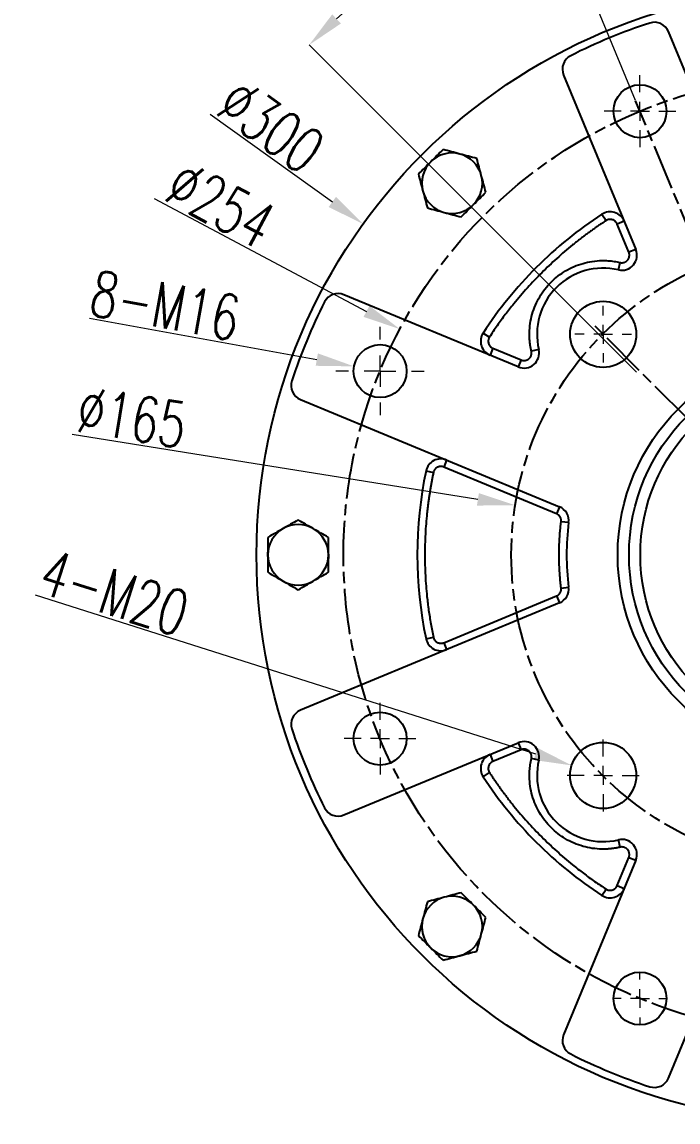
# Model space of a CAD drawing. Header units: millimetres. Extents: x 2451 to 4400, y 944 to 2322.
# Drawn here: x 3479.2 to 3652.7, y 1567.4 to 1858.4 of the extents above; entities that cross this region are included whole.
import ezdxf

# ---------------------------------------------------------------- set-up
doc = ezdxf.new("R2010")
doc.units = ezdxf.units.MM
doc.linetypes.add('AM_ISO08W050', pattern=[18, 12, -1.5, 3, -1.5])
for name, color, linetype, lineweight in [('10', 7, 'Continuous', 0), ('AM_5', 3, 'Continuous', 25), ('AM_7', 4, 'AM_ISO08W050', 25), ('FORMAT', 7, 'Continuous', 18)]:
    doc.layers.add(name, color=color, linetype=linetype, lineweight=lineweight)
doc.styles.add('SLDTEXTSTYLE1', font='txt.shx', dxfattribs={"width": 0.7, "bigfont": 'gbcbig.shx'})
doc.dimstyles.new('SLDDIMSTYLE12$2', dxfattribs={"dimtxt": 12, "dimasz": 10, "dimexe": 0, "dimexo": 0.0625, "dimgap": 0.875, "dimtad": 1, "dimdec": 1, "dimlfac": 1.8, "dimrnd": 1e-09, "dimzin": 12, "dimdsep": 46, "dimtxsty": 'SLDTEXTSTYLE1', "dimcen": 0.09, "dimdle": 8.16, "dimclrd": 3, "dimclre": 3, "dimadec": 0, "dimazin": 3, "dimtfac": 1, "dimtdec": 1, "dimtofl": 0, "dimtmove": 0, "dimatfit": 3, "dimfxl": 0, "dimfrac": 2, "dimtolj": 1, "dimlwd": 5, "dimlwe": 5, "dimarcsym": 0})
doc.dimstyles.new('SLDDIMSTYLE12$3', dxfattribs={"dimtxt": 12, "dimasz": 10, "dimexe": 0, "dimexo": 0.0625, "dimgap": 0.875, "dimtad": 1, "dimdec": 1, "dimlfac": 1.8, "dimrnd": 1e-09, "dimzin": 12, "dimdsep": 46, "dimtxsty": 'SLDTEXTSTYLE1', "dimcen": 0.09, "dimdle": 8.16, "dimclrd": 3, "dimclre": 3, "dimadec": 0, "dimazin": 3, "dimtfac": 1, "dimtdec": 1, "dimtofl": 0, "dimtmove": 0, "dimatfit": 3, "dimfxl": 0, "dimfrac": 2, "dimtolj": 1, "dimlwd": 5, "dimlwe": 5, "dimarcsym": 0})

# ---------------------------------------------------------------- blocks, each defined once
blk = doc.blocks.new('SW_CENTERMARKSYMBOL_1')
at = {"layer": '10', "color": 0}
for p, q in [((0, 1), (0, 1.9)), ((-1, 0), (-1.9, 0)), ((0, 0), (-0.5, 0)), ((0, 0), (0, 0.5)), ((0, 0), (0, -0.5)), ((0, 0), (0.5, 0)), ((1, 0), (1.9, 0)), ((0, -1), (0, -1.9))]:
    blk.add_line(p, q, dxfattribs=at)
blk = doc.blocks.new('SW_CENTERMARKSYMBOL_2')
at = {"layer": '10', "color": 0}
for p, q in [((0, 1), (0, 1.9)), ((-1, 0), (-1.9, 0)), ((0, 0), (-0.5, 0)), ((0, 0), (0, 0.5)), ((0, 0), (0, -0.5)), ((0, 0), (0.5, 0)), ((1, 0), (1.9, 0)), ((0, -1), (0, -1.9))]:
    blk.add_line(p, q, dxfattribs=at)
blk = doc.blocks.new('SW_CENTERMARKSYMBOL_4')
at = {"layer": '10', "color": 0}
for p, q in [((0, 1), (0, 1.9)), ((-1, 0), (-1.9, 0)), ((0, 0), (-0.5, 0)), ((0, 0), (0, 0.5)), ((0, 0), (0, -0.5)), ((0, 0), (0.5, 0)), ((1, 0), (1.9, 0)), ((0, -1), (0, -1.9))]:
    blk.add_line(p, q, dxfattribs=at)
blk = doc.blocks.new('SW_CENTERMARKSYMBOL_7')
at = {"layer": '10', "color": 0}
for p, q in [((0, 1), (0, 1.5)), ((-1, 0), (-1.5, 0)), ((0, 0), (-0.5, 0)), ((0, 0), (0, 0.5)), ((0, 0), (0, -0.5)), ((0, 0), (0.5, 0)), ((1, 0), (1.5, 0)), ((0, -1), (0, -1.5))]:
    blk.add_line(p, q, dxfattribs=at)
blk = doc.blocks.new('SW_CENTERMARKSYMBOL_10')
at = {"layer": 'FORMAT', "color": 0}
for p, q in [((0, 1.667), (0, 2.333)), ((0, 0), (0, 0.833)), ((-1.667, 0), (-2.333, 0)), ((0, 0), (-0.833, 0)), ((0, 0), (0, -0.833)), ((0, 0), (0.833, 0)), ((1.667, 0), (2.333, 0)), ((0, -1.667), (0, -2.333))]:
    blk.add_line(p, q, dxfattribs=at)
blk = doc.blocks.new('SW_CENTERMARKSYMBOL_11')
at = {"layer": '10', "color": 0}
for p, q in [((0, 1), (0, 1.35)), ((-1, 0), (-1.35, 0)), ((0, 0), (-0.5, 0)), ((0, 0), (0, 0.5)), ((0, 0), (0, -0.5)), ((0, 0), (0.5, 0)), ((1, 0), (1.35, 0)), ((0, -1), (0, -1.35))]:
    blk.add_line(p, q, dxfattribs=at)
blk = doc.blocks.new('*D77')
at = {"layer": 'AM_5', "color": 3, "linetype": 'Continuous', "lineweight": 5, "transparency": 16777216}
blk.add_line((3528.99, 1833.97), (3561.27, 1810.78), dxfattribs=at)
at = {"layer": 'AM_5', "color": 3, "lineweight": 5, "transparency": 16777216}
for p, q in [((3691.13, 1717.44), (3691.31, 1717.44)), ((3691.22, 1717.35), (3691.22, 1717.53))]:
    blk.add_line(p, q, dxfattribs=at)
at = {"layer": 'AM_5', "color": 3, "transparency": 16777216}
blk.add_solid([(3562.25, 1812.14), (3560.3, 1809.43), (3569.4, 1804.95)], dxfattribs=at)
at = {"layer": 'Defpoints', "color": 0, "transparency": 16777216}
for p in [(3569.4, 1804.95), (3813.05, 1629.93)]:
    blk.add_point(p, dxfattribs=at)
at = {"layer": 'AM_5', "color": 0, "transparency": 16777216, "insert": (3545.08, 1830.88), "char_height": 12, "attachment_point": 5, "rotation": 324.3099, "style": 'SLDTEXTSTYLE1'}
blk.add_mtext('\\A1;∅300', dxfattribs=at)
blk = doc.blocks.new('*D78')
at = {"layer": 'AM_5', "color": 3, "linetype": 'Continuous', "lineweight": 5, "transparency": 16777216}
blk.add_line((3492.51, 1749.35), (3599.76, 1732.13), dxfattribs=at)
at = {"layer": 'AM_5', "color": 3, "lineweight": 5, "transparency": 16777216}
for p, q in [((3691.13, 1717.44), (3691.31, 1717.44)), ((3691.22, 1717.35), (3691.22, 1717.53))]:
    blk.add_line(p, q, dxfattribs=at)
at = {"layer": 'AM_5', "color": 3, "transparency": 16777216}
blk.add_solid([(3600.03, 1733.77), (3599.5, 1730.48), (3609.64, 1730.54)], dxfattribs=at)
at = {"layer": 'Defpoints', "color": 0, "transparency": 16777216}
for p in [(3609.64, 1730.54), (3772.81, 1704.33)]:
    blk.add_point(p, dxfattribs=at)
at = {"layer": 'AM_5', "color": 0, "transparency": 16777216, "insert": (3508.29, 1753.78), "char_height": 12, "attachment_point": 5, "rotation": 350.8759, "style": 'SLDTEXTSTYLE1'}
blk.add_mtext('\\A1;%%C165', dxfattribs=at)
blk = doc.blocks.new('*D79')
at = {"layer": 'AM_5', "color": 3, "linetype": 'Continuous', "lineweight": 5, "transparency": 16777216}
blk.add_line((3482.69, 1706.82), (3615.02, 1664.78), dxfattribs=at)
at = {"layer": 'AM_5', "color": 3, "lineweight": 5, "transparency": 16777216}
for p, q in [((3632.8, 1659.1), (3632.98, 1659.1)), ((3632.89, 1659.01), (3632.89, 1659.19))]:
    blk.add_line(p, q, dxfattribs=at)
at = {"layer": 'AM_5', "color": 3, "transparency": 16777216}
blk.add_solid([(3615.52, 1666.37), (3614.51, 1663.19), (3624.55, 1661.75)], dxfattribs=at)
at = {"layer": 'Defpoints', "color": 0, "transparency": 16777216}
for p in [(3624.55, 1661.75), (3641.23, 1656.45)]:
    blk.add_point(p, dxfattribs=at)
at = {"layer": 'AM_5', "color": 0, "transparency": 16777216, "insert": (3503.62, 1707.39), "char_height": 12, "attachment_point": 5, "rotation": 342.373, "style": 'SLDTEXTSTYLE1'}
blk.add_mtext('\\A1;4-M20', dxfattribs=at)
blk = doc.blocks.new('*D61')
at = {"layer": 'AM_5', "color": 3, "linetype": 'Continuous', "lineweight": 5, "transparency": 16777216}
blk.add_line((3691.22, 1747.6), (3691.22, 1908.66), dxfattribs=at)
at = {"layer": 'AM_5', "color": 3, "lineweight": 5, "transparency": 16777216}
blk.add_line((3641.68, 1765.73), (3555.13, 1852.29), dxfattribs=at)
at = {"layer": 'AM_5', "color": 3, "linetype": 'Continuous', "lineweight": 5, "transparency": 16777216}
blk.add_arc((3691.22, 1716.19), 192.47, 92.9772, 132.0228, dxfattribs=at)
at = {"layer": 'AM_5', "color": 3, "transparency": 16777216}
for points in [[(3681.18, 1910.07), (3681.27, 1906.73), (3691.22, 1908.66)], [(3563.53, 1857.96), (3561.23, 1860.38), (3555.13, 1852.29)]]:
    blk.add_solid(points, dxfattribs=at)
at = {"layer": 'Defpoints', "color": 0, "transparency": 16777216}
for p in [(3641.41, 1902.1), (3641.73, 1765.68), (3691.22, 1747.53), (3691.22, 1721.19), (3691.22, 1716.19)]:
    blk.add_point(p, dxfattribs=at)
at = {"layer": 'AM_5', "color": 0, "transparency": 16777216, "insert": (3608.36, 1897.5), "char_height": 12, "attachment_point": 5, "rotation": 24.561, "style": 'SLDTEXTSTYLE1'}
blk.add_mtext('\\A1;45°', dxfattribs=at)
blk = doc.blocks.new('*D70')
at = {"layer": 'AM_5', "color": 3, "lineweight": 5, "transparency": 16777216}
blk.add_line((3691.22, 1816.92), (3691.22, 1878.96), dxfattribs=at)
at = {"layer": 'AM_5', "color": 3, "linetype": 'Continuous', "lineweight": 5, "transparency": 16777216}
blk.add_line((3641.45, 1837.6), (3629.41, 1866.66), dxfattribs=at)
blk.add_arc((3691.22, 1717.44), 161.52, 93.5478, 108.9522, dxfattribs=at)
at = {"layer": 'AM_5', "color": 3, "transparency": 16777216}
for points in [[(3681.18, 1880.31), (3681.28, 1876.98), (3691.22, 1878.96)], [(3639.36, 1868.64), (3638.18, 1871.76), (3629.41, 1866.66)]]:
    blk.add_solid(points, dxfattribs=at)
at = {"layer": 'Defpoints', "color": 0, "transparency": 16777216}
for p in [(3670.14, 1877.58), (3641.48, 1837.54), (3691.22, 1816.86), (3691.22, 1714.44), (3692.37, 1714.67)]:
    blk.add_point(p, dxfattribs=at)
at = {"layer": 'AM_5', "color": 0, "transparency": 16777216, "insert": (3658.37, 1882.6), "char_height": 12, "attachment_point": 5, "rotation": 11.25, "style": 'SLDTEXTSTYLE1'}
blk.add_mtext('\\A1;22.5%%D', dxfattribs=at)
blk = doc.blocks.new('*D71')
at = {"layer": 'AM_5', "color": 3, "linetype": 'Continuous', "lineweight": 5, "transparency": 16777216}
blk.add_line((3514.18, 1811.73), (3570.3, 1781.84), dxfattribs=at)
at = {"layer": 'AM_5', "color": 3, "lineweight": 5, "transparency": 16777216}
for p, q in [((3691.13, 1717.44), (3691.31, 1717.44)), ((3691.22, 1717.35), (3691.22, 1717.53))]:
    blk.add_line(p, q, dxfattribs=at)
at = {"layer": 'AM_5', "color": 3, "transparency": 16777216}
blk.add_solid([(3571.09, 1783.31), (3569.52, 1780.37), (3579.13, 1777.14)], dxfattribs=at)
at = {"layer": 'Defpoints', "color": 0, "transparency": 16777216}
for p in [(3579.13, 1777.14), (3803.32, 1657.74)]:
    blk.add_point(p, dxfattribs=at)
at = {"layer": 'AM_5', "color": 0, "transparency": 16777216, "insert": (3531.78, 1810.14), "char_height": 12, "attachment_point": 5, "rotation": 331.9615, "style": 'SLDTEXTSTYLE1'}
blk.add_mtext('\\A1;∅254', dxfattribs=at)
blk = doc.blocks.new('*D72')
at = {"layer": 'AM_5', "color": 3, "linetype": 'Continuous', "lineweight": 5, "transparency": 16777216}
blk.add_line((3497.05, 1780.02), (3557.17, 1769.08), dxfattribs=at)
at = {"layer": 'AM_5', "color": 3, "lineweight": 5, "transparency": 16777216}
for p, q in [((3573.8, 1766.04), (3573.98, 1766.04)), ((3573.89, 1765.95), (3573.89, 1766.13))]:
    blk.add_line(p, q, dxfattribs=at)
at = {"layer": 'AM_5', "color": 3, "transparency": 16777216}
blk.add_solid([(3557.46, 1770.72), (3556.87, 1767.44), (3567, 1767.29)], dxfattribs=at)
at = {"layer": 'Defpoints', "color": 0, "transparency": 16777216}
for p in [(3567, 1767.29), (3580.78, 1764.78)]:
    blk.add_point(p, dxfattribs=at)
at = {"layer": 'AM_5', "color": 0, "transparency": 16777216, "insert": (3517.05, 1783.37), "char_height": 12, "attachment_point": 5, "rotation": 349.6863, "style": 'SLDTEXTSTYLE1'}
blk.add_mtext('\\A1;8-M16', dxfattribs=at)

msp = doc.modelspace()

# ---------------------------------------------------------------- linework, layer by layer
at = {"color": 7, "linetype": 'Continuous', "lineweight": 25}
for p, q in [((3678.506, 1787.339), (3650.137, 1855.827)), ((3622.421, 1844.347), (3641.523, 1798.229)), ((3632.553, 1807.514), (3633.644, 1805.839)), ((3638.431, 1805.694), (3636.584, 1804.928)), ((3639.675, 1797.464), (3636.584, 1804.928)), ((3641.523, 1798.229), (3639.675, 1797.464)), ((3636.909, 1792.805), (3637.368, 1794.752)), ((3610.432, 1767.138), (3564.314, 1786.241)), ((3601.147, 1776.109), (3602.823, 1775.017)), ((3603.733, 1772.078), (3602.968, 1770.23)), ((3603.733, 1772.078), (3611.198, 1768.986)), ((3611.198, 1768.986), (3610.432, 1767.138)), ((3615.856, 1771.753), (3613.909, 1771.293)), ((3552.834, 1758.524), (3621.322, 1730.156)), ((3591.487, 1742.514), (3590.722, 1740.666)), ((3620.557, 1728.308), (3590.722, 1740.666)), ((3586.043, 1739.644), (3588, 1739.231)), ((3621.322, 1730.156), (3620.557, 1728.308)), ((3623.76, 1725.959), (3621.776, 1726.209)), ((3621.776, 1708.665), (3623.76, 1708.916)), ((3590.722, 1694.209), (3620.557, 1706.567)), ((3620.557, 1706.567), (3621.322, 1704.719)), ((3621.322, 1704.719), (3552.834, 1676.35)), ((3586.043, 1695.23), (3588, 1695.643)), ((3590.722, 1694.209), (3591.487, 1692.361)), ((3564.314, 1648.634), (3610.432, 1667.736)), ((3610.432, 1667.736), (3611.198, 1665.889)), ((3602.968, 1664.644), (3603.733, 1662.797)), ((3611.198, 1665.889), (3603.733, 1662.797)), ((3615.856, 1663.122), (3613.909, 1663.581)), ((3601.147, 1658.766), (3602.823, 1659.857)), ((3650.137, 1579.047), (3678.506, 1647.536)), ((3637.368, 1640.123), (3636.909, 1642.069)), ((3641.523, 1636.645), (3622.421, 1590.528)), ((3636.584, 1629.946), (3639.675, 1637.411)), ((3639.675, 1637.411), (3641.523, 1636.645)), ((3636.584, 1629.946), (3638.431, 1629.181)), ((3632.553, 1627.36), (3633.644, 1629.036)), ((3595.918, 1611.672), (3594.388, 1611.231))]:
    msp.add_line(p, q, dxfattribs=at)
at = {"color": 7, "linetype": 'Continuous', "lineweight": 25, "flags": 128}
for points in [[(3544.188, 1716.962), (3544.205, 1718.146), (3544.206, 1718.151)], [(3560.271, 1717.654), (3560.234, 1716.638), (3560.215, 1716.467)], [(3587.782, 1612.966), (3586.765, 1613.98), (3586.762, 1613.984)]]:
    msp.add_lwpolyline(points, dxfattribs=at)
at = {"color": 7, "linetype": 'Continuous', "lineweight": 25}
for centre, radius in [((3691.224, 1717.437), 150), ((3642.623, 1834.77), 7), ((3632.888, 1775.774), 8.75), ((3573.891, 1766.038), 7), ((3691.224, 1717.437), 54.5), ((3691.224, 1717.437), 51.5), ((3691.224, 1717.437), 48.5), ((3573.891, 1668.836), 7), ((3632.888, 1659.101), 8.75), ((3642.623, 1600.105), 7)]:
    msp.add_circle(centre, radius, dxfattribs=at)
for centre, radius, start, end in [((3691.224, 1717.437), 148, 108.11897, 116.88103), ((3646.441, 1854.297), 4, 22.5, 108.11897), ((3626.116, 1845.878), 4, 116.88103, 202.5), ((3592.936, 1815.725), 8, 135, 195), ((3592.936, 1815.725), 8, 75, 135), ((3592.936, 1815.725), 8, 15, 75), ((3592.936, 1815.725), 8, 315, 15), ((3592.936, 1815.725), 8, 195, 255), ((3592.936, 1815.725), 8, 255, 315), ((3691.224, 1717.437), 107.5, 123.07806, 146.92194), ((3634.736, 1804.163), 4, 22.5, 123.07806), ((3637.828, 1796.698), 4, 256.71711, 22.5), ((3632.888, 1775.774), 17.5, 76.71711, 193.28289), ((3562.784, 1782.545), 4, 67.5, 153.11897), ((3691.224, 1717.437), 148, 153.11897, 161.88103), ((3604.499, 1773.926), 4, 146.92194, 247.5), ((3611.963, 1770.834), 4, 247.5, 13.28289), ((3554.365, 1762.22), 4, 161.88103, 247.5), ((3589.957, 1738.818), 4, 67.5, 168.07806), ((3691.224, 1717.437), 107.5, 168.07806, 191.92194), ((3619.792, 1726.46), 4, 352.80094, 67.5), ((3552.224, 1717.437), 8, 60, 120), ((3691.224, 1717.437), 68, 172.80094, 187.19906), ((3552.224, 1717.437), 8, 120, 180), ((3552.224, 1717.437), 8, 0, 60), ((3552.224, 1717.437), 8, 180, 240), ((3552.224, 1717.437), 8, 300, 0), ((3552.224, 1717.437), 8, 240, 300), ((3619.792, 1708.414), 4, 292.5, 7.19906), ((3589.957, 1696.056), 4, 191.92194, 292.5), ((3554.365, 1672.655), 4, 112.5, 198.11897), ((3691.224, 1717.437), 148, 198.11897, 206.88103), ((3611.963, 1664.041), 4, 346.71711, 112.5), ((3604.499, 1660.949), 4, 112.5, 213.07806), ((3632.888, 1659.101), 17.5, 166.71711, 283.28289), ((3691.224, 1717.437), 107.5, 213.07806, 236.92194), ((3562.784, 1652.329), 4, 206.88103, 292.5), ((3637.828, 1638.176), 4, 337.5, 103.28289), ((3592.936, 1619.149), 8, 105, 165), ((3592.936, 1619.149), 8, 45, 105), ((3634.736, 1630.712), 4, 236.92194, 337.5), ((3592.936, 1619.149), 8, 345, 45), ((3592.936, 1619.149), 8, 165, 225), ((3592.936, 1619.149), 8, 285, 345), ((3592.936, 1619.149), 8, 225, 285), ((3626.116, 1588.997), 4, 157.5, 243.11897), ((3691.224, 1717.437), 148, 243.11897, 251.88103), ((3646.441, 1580.578), 4, 251.88103, 337.5)]:
    msp.add_arc(centre, radius, start, end, dxfattribs=at)
for points, knots in [([(3590.545, 1824.648), (3590.005, 1824.108), (3589.464, 1823.566), (3588.376, 1822.478), (3587.829, 1821.931), (3587.279, 1821.382)], [0, 0, 0, 0, 0.5, 0.5, 1, 1, 1, 1]), ([(3595.007, 1823.453), (3594.256, 1823.654), (3593.509, 1823.854), (3592.023, 1824.252), (3591.283, 1824.45), (3590.545, 1824.648)], [0, 0, 0, 0, 0.5, 0.5, 1, 1, 1, 1]), ([(3587.279, 1821.382), (3586.73, 1820.832), (3586.183, 1820.286), (3585.095, 1819.198), (3584.553, 1818.656), (3584.013, 1818.116)], [0, 0, 0, 0, 0.5, 0.5, 1, 1, 1, 1]), ([(3599.468, 1822.257), (3598.731, 1822.455), (3597.991, 1822.653), (3596.504, 1823.051), (3595.757, 1823.251), (3595.007, 1823.453)], [0, 0, 0, 0, 0.5, 0.5, 1, 1, 1, 1]), ([(3600.664, 1817.796), (3600.463, 1818.546), (3600.262, 1819.293), (3599.864, 1820.78), (3599.666, 1821.52), (3599.468, 1822.257)], [0, 0, 0, 0, 0.5, 0.5, 1, 1, 1, 1]), ([(3584.013, 1818.116), (3584.211, 1817.378), (3584.409, 1816.638), (3584.808, 1815.152), (3585.008, 1814.405), (3585.209, 1813.655)], [0, 0, 0, 0, 0.5, 0.5, 1, 1, 1, 1]), ([(3601.859, 1813.334), (3601.661, 1814.072), (3601.463, 1814.812), (3601.065, 1816.298), (3600.865, 1817.045), (3600.664, 1817.796)], [0, 0, 0, 0, 0.5, 0.5, 1, 1, 1, 1]), ([(3585.209, 1813.655), (3585.41, 1812.904), (3585.61, 1812.157), (3586.008, 1810.671), (3586.207, 1809.931), (3586.404, 1809.193)], [0, 0, 0, 0, 0.5, 0.5, 1, 1, 1, 1]), ([(3598.593, 1810.068), (3599.143, 1810.618), (3599.689, 1811.164), (3600.778, 1812.253), (3601.319, 1812.794), (3601.859, 1813.334)], [0, 0, 0, 0, 0.5, 0.5, 1, 1, 1, 1]), ([(3595.327, 1806.802), (3595.867, 1807.342), (3596.409, 1807.884), (3597.497, 1808.972), (3598.044, 1809.519), (3598.593, 1810.068)], [0, 0, 0, 0, 0.5, 0.5, 1, 1, 1, 1]), ([(3586.404, 1809.193), (3587.142, 1808.995), (3587.882, 1808.797), (3589.368, 1808.399), (3590.115, 1808.199), (3590.866, 1807.998)], [0, 0, 0, 0, 0.5, 0.5, 1, 1, 1, 1]), ([(3590.866, 1807.998), (3591.616, 1807.797), (3592.363, 1807.596), (3593.85, 1807.198), (3594.59, 1807), (3595.327, 1806.802)], [0, 0, 0, 0, 0.5, 0.5, 1, 1, 1, 1]), ([(3633.644, 1805.839), (3633.367, 1805.657), (3632.811, 1805.293), (3631.985, 1804.738), (3631.165, 1804.175), (3630.349, 1803.605), (3629.54, 1803.027), (3628.735, 1802.442), (3627.937, 1801.849), (3627.143, 1801.248), (3626.356, 1800.64), (3625.574, 1800.024), (3623.626, 1798.461), (3620.583, 1795.861), (3616.591, 1792.071), (3612.801, 1788.078), (3610.021, 1784.826), (3608.121, 1782.439), (3607.009, 1780.992), (3605.923, 1779.527), (3604.863, 1778.043), (3603.826, 1776.541), (3603.157, 1775.525), (3602.823, 1775.017)], [0, 0, 0, 0, 0.022681, 0.0453532, 0.0680184, 0.0906789, 0.1133365, 0.1359933, 0.1586513, 0.1813126, 0.2039791, 0.2266529, 0.2493359, 0.3746623, 0.5000011, 0.6253275, 0.7506663, 0.7922409, 0.8337913, 0.87533, 0.9168694, 0.9584219, 1, 1, 1, 1]), ([(3633.97, 1806.011), (3633.933, 1805.994), (3633.858, 1805.961), (3633.749, 1805.904), (3633.679, 1805.86), (3633.644, 1805.839)], [0, 0, 0, 0, 0.3335445, 0.6664555, 1, 1, 1, 1]), ([(3636.584, 1804.928), (3636.567, 1804.967), (3636.533, 1805.044), (3636.474, 1805.155), (3636.409, 1805.262), (3636.337, 1805.364), (3636.258, 1805.462), (3636.11, 1805.625), (3635.868, 1805.829), (3635.506, 1806.023), (3635.113, 1806.142), (3634.756, 1806.172), (3634.453, 1806.148), (3634.206, 1806.099), (3634.049, 1806.04), (3633.97, 1806.011)], [0, 0, 0, 0, 0.0402761, 0.0802426, 0.1200582, 0.159883, 0.1998773, 0.2401994, 0.3700431, 0.5000574, 0.6299012, 0.7599156, 0.8401208, 0.919721, 1, 1, 1, 1]), ([(3613.909, 1771.293), (3613.876, 1771.438), (3613.81, 1771.727), (3613.723, 1772.162), (3613.646, 1772.599), (3613.579, 1773.037), (3613.521, 1773.475), (3613.474, 1773.915), (3613.437, 1774.356), (3613.41, 1774.798), (3613.393, 1775.241), (3613.386, 1775.686), (3613.394, 1776.821), (3613.545, 1778.649), (3614.078, 1781.117), (3614.922, 1783.497), (3616.057, 1785.723), (3617.446, 1787.766), (3619.064, 1789.598), (3620.895, 1791.216), (3622.938, 1792.605), (3625.164, 1793.739), (3627.544, 1794.583), (3630.013, 1795.117), (3631.963, 1795.277), (3633.345, 1795.274), (3634.158, 1795.238), (3634.966, 1795.169), (3635.771, 1795.065), (3636.573, 1794.93), (3637.103, 1794.811), (3637.368, 1794.752)], [0, 0, 0, 0, 0.011225, 0.0224241, 0.0336032, 0.0447678, 0.055924, 0.0670775, 0.0782341, 0.0893996, 0.1005799, 0.1117807, 0.1230078, 0.1865176, 0.2500403, 0.3135501, 0.3770728, 0.4385314, 0.5000031, 0.5614617, 0.6229333, 0.6864431, 0.7499658, 0.8134756, 0.8769983, 0.8975565, 0.9180438, 0.938496, 0.9589488, 0.9794383, 1, 1, 1, 1]), ([(3638.593, 1794.851), (3638.632, 1794.867), (3638.709, 1794.901), (3638.82, 1794.96), (3638.926, 1795.025), (3639.029, 1795.097), (3639.127, 1795.176), (3639.29, 1795.324), (3639.494, 1795.566), (3639.688, 1795.928), (3639.807, 1796.321), (3639.837, 1796.678), (3639.813, 1796.981), (3639.763, 1797.228), (3639.705, 1797.385), (3639.675, 1797.464)], [0, 0, 0, 0, 0.0402761, 0.0802426, 0.1200582, 0.159883, 0.1998773, 0.2401994, 0.3700431, 0.5000574, 0.6299012, 0.7599156, 0.8401208, 0.919721, 1, 1, 1, 1]), ([(3637.368, 1794.752), (3637.409, 1794.743), (3637.49, 1794.725), (3637.614, 1794.708), (3637.738, 1794.699), (3637.863, 1794.697), (3638.016, 1794.705), (3638.195, 1794.729), (3638.398, 1794.777), (3638.528, 1794.826), (3638.593, 1794.851)], [0, 0, 0, 0, 0.1003372, 0.2001203, 0.2997411, 0.3995937, 0.500069, 0.6669211, 0.8329559, 1, 1, 1, 1]), ([(3602.823, 1775.017), (3602.797, 1774.975), (3602.745, 1774.892), (3602.679, 1774.761), (3602.623, 1774.627), (3602.577, 1774.489), (3602.541, 1774.347), (3602.499, 1774.107), (3602.488, 1773.762), (3602.573, 1773.329), (3602.748, 1772.924), (3602.98, 1772.607), (3603.228, 1772.372), (3603.467, 1772.201), (3603.644, 1772.119), (3603.733, 1772.078)], [0, 0, 0, 0, 0.04206666, 0.08368999, 0.12509412, 0.16650673, 0.20815537, 0.25026376, 0.37509525, 0.50008148, 0.62491305, 0.74989935, 0.8335363, 0.91629596, 1, 1, 1, 1]), ([(3611.198, 1768.986), (3611.239, 1768.97), (3611.32, 1768.938), (3611.445, 1768.9), (3611.572, 1768.87), (3611.701, 1768.849), (3611.831, 1768.837), (3612.006, 1768.831), (3612.225, 1768.845), (3612.483, 1768.895), (3612.646, 1768.955), (3612.728, 1768.986)], [0, 0, 0, 0, 0.0839092, 0.1671165, 0.24998, 0.3328626, 0.4161267, 0.50013, 0.6671619, 0.8328171, 1, 1, 1, 1]), ([(3612.728, 1768.986), (3612.77, 1769.004), (3612.854, 1769.041), (3612.974, 1769.106), (3613.089, 1769.179), (3613.199, 1769.259), (3613.361, 1769.396), (3613.558, 1769.608), (3613.753, 1769.917), (3613.89, 1770.256), (3613.953, 1770.57), (3613.967, 1770.842), (3613.955, 1771.07), (3613.925, 1771.219), (3613.909, 1771.293)], [0, 0, 0, 0, 0.0486292, 0.0969319, 0.1451349, 0.1934665, 0.2421531, 0.3710049, 0.5000401, 0.628892, 0.7579273, 0.8387546, 0.9190929, 1, 1, 1, 1]), ([(3589.191, 1740.666), (3589.155, 1740.65), (3589.082, 1740.618), (3588.976, 1740.563), (3588.874, 1740.501), (3588.74, 1740.41), (3588.583, 1740.279), (3588.414, 1740.099), (3588.268, 1739.9), (3588.15, 1739.687), (3588.057, 1739.463), (3588.019, 1739.309), (3588, 1739.231)], [0, 0, 0, 0, 0.0616498, 0.1231121, 0.1846075, 0.246356, 0.3730721, 0.5000539, 0.62677, 0.7537519, 0.8768101, 1, 1, 1, 1]), ([(3590.722, 1740.666), (3590.681, 1740.682), (3590.6, 1740.714), (3590.474, 1740.752), (3590.347, 1740.782), (3590.219, 1740.803), (3590.088, 1740.815), (3589.913, 1740.821), (3589.695, 1740.807), (3589.437, 1740.757), (3589.273, 1740.696), (3589.191, 1740.666)], [0, 0, 0, 0, 0.08390923, 0.16711646, 0.24997998, 0.33286256, 0.41612671, 0.50013, 0.66716188, 0.8328171, 1, 1, 1, 1]), ([(3588, 1739.231), (3587.932, 1738.906), (3587.797, 1738.257), (3587.605, 1737.28), (3587.423, 1736.302), (3587.249, 1735.322), (3587.085, 1734.341), (3586.931, 1733.358), (3586.785, 1732.374), (3586.649, 1731.389), (3586.522, 1730.402), (3586.404, 1729.413), (3586.133, 1726.93), (3585.82, 1722.94), (3585.676, 1717.437), (3585.82, 1711.934), (3586.154, 1707.669), (3586.498, 1704.638), (3586.735, 1702.829), (3587.003, 1701.024), (3587.303, 1699.225), (3587.632, 1697.431), (3587.877, 1696.239), (3588, 1695.643)], [0, 0, 0, 0, 0.022681, 0.0453532, 0.0680184, 0.0906789, 0.1133365, 0.1359933, 0.1586513, 0.1813126, 0.2039791, 0.2266529, 0.2493359, 0.3746623, 0.5000011, 0.6253275, 0.7506663, 0.7922409, 0.8337913, 0.87533, 0.9168694, 0.9584219, 1, 1, 1, 1]), ([(3621.776, 1726.209), (3621.781, 1726.252), (3621.79, 1726.336), (3621.793, 1726.462), (3621.789, 1726.589), (3621.777, 1726.715), (3621.746, 1726.909), (3621.673, 1727.166), (3621.529, 1727.469), (3621.337, 1727.745), (3621.13, 1727.955), (3620.93, 1728.109), (3620.75, 1728.221), (3620.622, 1728.279), (3620.557, 1728.308)], [0, 0, 0, 0, 0.0488292, 0.0973789, 0.1458459, 0.1944277, 0.2433207, 0.3715761, 0.5000347, 0.6282901, 0.7567487, 0.8379409, 0.9187192, 1, 1, 1, 1]), ([(3552.224, 1726.675), (3551.563, 1726.293), (3550.899, 1725.91), (3549.567, 1725.141), (3548.897, 1724.754), (3548.224, 1724.365)], [0, 0, 0, 0, 0.5, 0.5, 1, 1, 1, 1]), ([(3556.224, 1724.365), (3555.551, 1724.754), (3554.882, 1725.141), (3553.549, 1725.91), (3552.885, 1726.293), (3552.224, 1726.675)], [0, 0, 0, 0, 0.5, 0.5, 1, 1, 1, 1]), ([(3621.776, 1708.665), (3621.743, 1708.93), (3621.678, 1709.459), (3621.592, 1710.255), (3621.514, 1711.05), (3621.446, 1711.847), (3621.387, 1712.644), (3621.337, 1713.441), (3621.296, 1714.239), (3621.264, 1715.038), (3621.241, 1715.837), (3621.227, 1716.637), (3621.221, 1717.659), (3621.234, 1718.904), (3621.28, 1720.369), (3621.357, 1721.832), (3621.465, 1723.294), (3621.601, 1724.753), (3621.718, 1725.724), (3621.776, 1726.209)], [0, 0, 0, 0, 0.0454968, 0.0909674, 0.1364177, 0.1818537, 0.2272813, 0.2727064, 0.3181351, 0.3635731, 0.4090265, 0.4545012, 0.5000032, 0.5833926, 0.6667107, 0.7499938, 0.8332787, 0.9166019, 1, 1, 1, 1]), ([(3548.224, 1724.365), (3547.551, 1723.977), (3546.882, 1723.59), (3545.549, 1722.821), (3544.885, 1722.438), (3544.224, 1722.056)], [0, 0, 0, 0, 0.5, 0.5, 1, 1, 1, 1]), ([(3560.224, 1722.056), (3559.563, 1722.438), (3558.899, 1722.821), (3557.567, 1723.59), (3556.897, 1723.977), (3556.224, 1724.365)], [0, 0, 0, 0, 0.5, 0.5, 1, 1, 1, 1]), ([(3544.224, 1722.056), (3544.224, 1721.292), (3544.224, 1720.526), (3544.224, 1718.987), (3544.224, 1718.214), (3544.224, 1717.437)], [0, 0, 0, 0, 0.5, 0.5, 1, 1, 1, 1]), ([(3560.224, 1717.437), (3560.224, 1718.214), (3560.224, 1718.987), (3560.224, 1720.526), (3560.224, 1721.292), (3560.224, 1722.056)], [0, 0, 0, 0, 0.5, 0.5, 1, 1, 1, 1]), ([(3544.224, 1717.437), (3544.224, 1716.66), (3544.224, 1715.887), (3544.224, 1714.348), (3544.224, 1713.582), (3544.224, 1712.818)], [0, 0, 0, 0, 0.5, 0.5, 1, 1, 1, 1]), ([(3560.224, 1712.818), (3560.224, 1713.582), (3560.224, 1714.348), (3560.224, 1715.887), (3560.224, 1716.66), (3560.224, 1717.437)], [0, 0, 0, 0, 0.5, 0.5, 1, 1, 1, 1]), ([(3544.224, 1712.818), (3544.885, 1712.437), (3545.549, 1712.054), (3546.882, 1711.284), (3547.551, 1710.898), (3548.224, 1710.509)], [0, 0, 0, 0, 0.5, 0.5, 1, 1, 1, 1]), ([(3556.224, 1710.509), (3556.897, 1710.898), (3557.567, 1711.284), (3558.899, 1712.054), (3559.563, 1712.437), (3560.224, 1712.818)], [0, 0, 0, 0, 0.5, 0.5, 1, 1, 1, 1]), ([(3548.224, 1710.509), (3548.897, 1710.12), (3549.567, 1709.734), (3550.899, 1708.964), (3551.563, 1708.581), (3552.224, 1708.2)], [0, 0, 0, 0, 0.5, 0.5, 1, 1, 1, 1]), ([(3552.224, 1708.2), (3552.885, 1708.581), (3553.549, 1708.964), (3554.882, 1709.734), (3555.551, 1710.12), (3556.224, 1710.509)], [0, 0, 0, 0, 0.5, 0.5, 1, 1, 1, 1]), ([(3620.557, 1706.567), (3620.596, 1706.584), (3620.674, 1706.617), (3620.785, 1706.677), (3620.893, 1706.743), (3620.997, 1706.817), (3621.15, 1706.94), (3621.337, 1707.129), (3621.529, 1707.405), (3621.673, 1707.709), (3621.753, 1707.993), (3621.788, 1708.243), (3621.796, 1708.454), (3621.783, 1708.595), (3621.776, 1708.665)], [0, 0, 0, 0, 0.0488292, 0.0973789, 0.1458459, 0.1944277, 0.2433207, 0.3715761, 0.5000347, 0.6282901, 0.7567487, 0.8379409, 0.9187192, 1, 1, 1, 1]), ([(3588, 1695.643), (3588.011, 1695.595), (3588.033, 1695.5), (3588.079, 1695.361), (3588.134, 1695.226), (3588.2, 1695.096), (3588.275, 1694.97), (3588.415, 1694.771), (3588.65, 1694.519), (3589.017, 1694.273), (3589.427, 1694.11), (3589.816, 1694.05), (3590.157, 1694.059), (3590.447, 1694.108), (3590.63, 1694.175), (3590.722, 1694.209)], [0, 0, 0, 0, 0.04206666, 0.08368999, 0.12509412, 0.16650673, 0.20815537, 0.25026376, 0.37509525, 0.50008148, 0.62491305, 0.74989935, 0.8335363, 0.91629596, 1, 1, 1, 1]), ([(3613.909, 1663.581), (3613.919, 1663.625), (3613.938, 1663.713), (3613.955, 1663.846), (3613.964, 1663.981), (3613.963, 1664.164), (3613.938, 1664.394), (3613.87, 1664.666), (3613.764, 1664.926), (3613.58, 1665.242), (3613.275, 1665.583), (3612.89, 1665.829), (3612.548, 1665.96), (3612.275, 1666.023), (3611.996, 1666.047), (3611.72, 1666.032), (3611.45, 1665.982), (3611.282, 1665.92), (3611.198, 1665.889)], [0, 0, 0, 0, 0.0307301, 0.0613362, 0.0919578, 0.1227345, 0.1864029, 0.2501916, 0.31386, 0.3776487, 0.5000342, 0.6224196, 0.686088, 0.7498768, 0.8135451, 0.8773339, 0.9386359, 1, 1, 1, 1]), ([(3603.733, 1662.797), (3603.688, 1662.777), (3603.599, 1662.738), (3603.47, 1662.667), (3603.348, 1662.588), (3603.232, 1662.5), (3603.122, 1662.403), (3602.952, 1662.228), (3602.748, 1661.951), (3602.573, 1661.545), (3602.488, 1661.112), (3602.501, 1660.719), (3602.572, 1660.385), (3602.673, 1660.109), (3602.773, 1659.942), (3602.823, 1659.857)], [0, 0, 0, 0, 0.0420667, 0.08369, 0.1250941, 0.1665067, 0.2081554, 0.2502638, 0.3750953, 0.5000815, 0.6249131, 0.7498994, 0.8335363, 0.916296, 1, 1, 1, 1]), ([(3637.368, 1640.123), (3637.223, 1640.089), (3636.935, 1640.023), (3636.499, 1639.936), (3636.062, 1639.859), (3635.625, 1639.792), (3635.186, 1639.735), (3634.746, 1639.687), (3634.305, 1639.65), (3633.863, 1639.623), (3633.42, 1639.606), (3632.976, 1639.599), (3631.84, 1639.607), (3630.013, 1639.758), (3627.545, 1640.291), (3625.164, 1641.135), (3622.938, 1642.27), (3620.895, 1643.659), (3619.064, 1645.277), (3617.446, 1647.108), (3616.057, 1649.151), (3614.922, 1651.377), (3614.078, 1653.758), (3613.545, 1656.226), (3613.384, 1658.176), (3613.387, 1659.558), (3613.423, 1660.371), (3613.492, 1661.18), (3613.596, 1661.984), (3613.732, 1662.786), (3613.85, 1663.316), (3613.909, 1663.581)], [0, 0, 0, 0, 0.011225, 0.0224241, 0.0336032, 0.0447678, 0.055924, 0.0670775, 0.0782341, 0.0893996, 0.1005799, 0.1117807, 0.1230078, 0.1865176, 0.2500403, 0.3135501, 0.3770728, 0.4385314, 0.5000031, 0.5614617, 0.6229333, 0.6864431, 0.7499658, 0.8134756, 0.8769983, 0.8975565, 0.9180438, 0.938496, 0.9589488, 0.9794383, 1, 1, 1, 1]), ([(3602.823, 1659.857), (3603.005, 1659.58), (3603.368, 1659.025), (3603.924, 1658.199), (3604.486, 1657.378), (3605.057, 1656.562), (3605.634, 1655.753), (3606.22, 1654.948), (3606.813, 1654.15), (3607.413, 1653.357), (3608.021, 1652.569), (3608.637, 1651.787), (3610.201, 1649.839), (3612.801, 1646.796), (3616.59, 1642.804), (3620.583, 1639.014), (3623.836, 1636.234), (3626.222, 1634.334), (3627.669, 1633.222), (3629.134, 1632.136), (3630.618, 1631.076), (3632.12, 1630.04), (3633.136, 1629.37), (3633.644, 1629.036)], [0, 0, 0, 0, 0.022681, 0.0453532, 0.0680184, 0.0906789, 0.1133365, 0.1359933, 0.1586513, 0.1813126, 0.2039791, 0.2266529, 0.2493359, 0.3746623, 0.5000011, 0.6253275, 0.7506663, 0.7922409, 0.8337913, 0.87533, 0.9168694, 0.9584219, 1, 1, 1, 1]), ([(3639.675, 1637.411), (3639.692, 1637.453), (3639.725, 1637.536), (3639.763, 1637.665), (3639.793, 1637.796), (3639.821, 1637.977), (3639.834, 1638.209), (3639.81, 1638.488), (3639.747, 1638.761), (3639.616, 1639.103), (3639.37, 1639.488), (3639.029, 1639.793), (3638.713, 1639.977), (3638.453, 1640.083), (3638.181, 1640.152), (3637.906, 1640.18), (3637.633, 1640.174), (3637.456, 1640.14), (3637.368, 1640.123)], [0, 0, 0, 0, 0.0307301, 0.0613362, 0.0919578, 0.1227345, 0.1864029, 0.2501916, 0.31386, 0.3776487, 0.5000342, 0.6224196, 0.686088, 0.7498768, 0.8135451, 0.8773339, 0.9386359, 1, 1, 1, 1]), ([(3635.501, 1628.864), (3635.541, 1628.882), (3635.622, 1628.916), (3635.737, 1628.979), (3635.848, 1629.047), (3635.954, 1629.123), (3636.055, 1629.206), (3636.183, 1629.326), (3636.327, 1629.491), (3636.474, 1629.708), (3636.547, 1629.867), (3636.584, 1629.946)], [0, 0, 0, 0, 0.0839092, 0.1671165, 0.24998, 0.3328626, 0.4161267, 0.50013, 0.6671619, 0.8328171, 1, 1, 1, 1]), ([(3590.866, 1626.877), (3590.115, 1626.676), (3589.368, 1626.476), (3587.882, 1626.077), (3587.142, 1625.879), (3586.404, 1625.681)], [0, 0, 0, 0, 0.5, 0.5, 1, 1, 1, 1]), ([(3595.327, 1628.072), (3594.59, 1627.875), (3593.85, 1627.676), (3592.363, 1627.278), (3591.616, 1627.078), (3590.866, 1626.877)], [0, 0, 0, 0, 0.5, 0.5, 1, 1, 1, 1]), ([(3598.593, 1624.806), (3598.044, 1625.356), (3597.497, 1625.902), (3596.409, 1626.991), (3595.867, 1627.532), (3595.327, 1628.072)], [0, 0, 0, 0, 0.5, 0.5, 1, 1, 1, 1]), ([(3633.644, 1629.036), (3633.678, 1629.015), (3633.745, 1628.972), (3633.851, 1628.917), (3633.96, 1628.867), (3634.111, 1628.809), (3634.307, 1628.753), (3634.551, 1628.715), (3634.797, 1628.707), (3635.04, 1628.73), (3635.277, 1628.78), (3635.426, 1628.836), (3635.501, 1628.864)], [0, 0, 0, 0, 0.0616498, 0.1231121, 0.1846075, 0.246356, 0.3730721, 0.5000539, 0.62677, 0.7537519, 0.8768101, 1, 1, 1, 1]), ([(3586.404, 1625.681), (3586.207, 1624.944), (3586.008, 1624.204), (3585.61, 1622.717), (3585.41, 1621.971), (3585.209, 1621.22)], [0, 0, 0, 0, 0.5, 0.5, 1, 1, 1, 1]), ([(3601.859, 1621.54), (3601.319, 1622.08), (3600.778, 1622.622), (3599.689, 1623.71), (3599.143, 1624.257), (3598.593, 1624.806)], [0, 0, 0, 0, 0.5, 0.5, 1, 1, 1, 1]), ([(3585.209, 1621.22), (3585.008, 1620.469), (3584.808, 1619.723), (3584.409, 1618.236), (3584.211, 1617.496), (3584.013, 1616.759)], [0, 0, 0, 0, 0.5, 0.5, 1, 1, 1, 1]), ([(3600.664, 1617.079), (3600.865, 1617.83), (3601.065, 1618.576), (3601.463, 1620.063), (3601.661, 1620.803), (3601.859, 1621.54)], [0, 0, 0, 0, 0.5, 0.5, 1, 1, 1, 1]), ([(3584.013, 1616.759), (3584.553, 1616.219), (3585.095, 1615.677), (3586.183, 1614.589), (3586.73, 1614.042), (3587.279, 1613.493)], [0, 0, 0, 0, 0.5, 0.5, 1, 1, 1, 1]), ([(3599.468, 1612.617), (3599.666, 1613.355), (3599.864, 1614.095), (3600.262, 1615.582), (3600.463, 1616.328), (3600.664, 1617.079)], [0, 0, 0, 0, 0.5, 0.5, 1, 1, 1, 1]), ([(3587.279, 1613.493), (3587.829, 1612.943), (3588.376, 1612.396), (3589.464, 1611.308), (3590.005, 1610.766), (3590.545, 1610.227)], [0, 0, 0, 0, 0.5, 0.5, 1, 1, 1, 1]), ([(3595.007, 1611.422), (3595.757, 1611.623), (3596.504, 1611.823), (3597.991, 1612.222), (3598.731, 1612.42), (3599.468, 1612.617)], [0, 0, 0, 0, 0.5, 0.5, 1, 1, 1, 1]), ([(3590.545, 1610.227), (3591.283, 1610.424), (3592.023, 1610.622), (3593.509, 1611.021), (3594.256, 1611.221), (3595.007, 1611.422)], [0, 0, 0, 0, 0.5, 0.5, 1, 1, 1, 1])]:
    msp.add_open_spline(points, degree=3, knots=knots, dxfattribs=at)
at = {"layer": 'AM_7'}
for p, q in [((3692.372, 1714.666), (3641.475, 1837.542)), ((3693.345, 1715.316), (3630.766, 1777.895))]:
    msp.add_line(p, q, dxfattribs=at)
for radius in [127, 82.633]:
    msp.add_circle((3691.224, 1717.437), radius, dxfattribs=at)

# ---------------------------------------------------------------- block references
at = {"layer": '10', "xscale": 5, "yscale": 5, "zscale": 5}
for name, p in [('SW_CENTERMARKSYMBOL_2', (3642.623, 1834.77)), ('SW_CENTERMARKSYMBOL_7', (3632.888, 1775.774)), ('SW_CENTERMARKSYMBOL_10', (3573.891, 1766.038)), ('SW_CENTERMARKSYMBOL_1', (3573.891, 1668.836)), ('SW_CENTERMARKSYMBOL_4', (3632.888, 1659.101)), ('SW_CENTERMARKSYMBOL_11', (3642.623, 1600.105))]:
    msp.add_blockref(name, p, dxfattribs=at)

# ---------------------------------------------------------------- dimensions: what is measured, and where the dimension line sits
at = {"layer": 'AM_5'}
dim = msp.add_angular_dim_2l(base=(3641.409, 1902.101), line1=((3691.224, 1721.187), (3691.224, 1747.533)), line2=((3691.224, 1716.187), (3641.727, 1765.685)), dimstyle='SLDDIMSTYLE12$2', override={"dimlfac": 1}, dxfattribs=at)
dim.commit()
dim.dimension.update_dxf_attribs({"geometry": '*D61', "text_midpoint": (3611.221, 1891.244), "dimtype": 162})
dim = msp.add_angular_dim_2l(base=(3670.141, 1877.576), line1=((3692.372, 1714.666), (3641.475, 1837.542)), line2=((3691.224, 1714.437), (3691.224, 1816.861)), text='22.5%%D', dimstyle='SLDDIMSTYLE12$2', override={"dimlfac": 1, "dimpost": ''}, dxfattribs=at)
dim.commit()
dim.dimension.update_dxf_attribs({"geometry": '*D70', "text_midpoint": (3658.372, 1882.597)})
dim = msp.add_diameter_dim_2p(p1=(3813.052, 1629.927), p2=(3569.396, 1804.947), dimstyle='SLDDIMSTYLE12$3', override={"dimlfac": 1, "dimpost": ''}, dxfattribs=at)
dim.commit()
dim.dimension.update_dxf_attribs({"geometry": '*D77', "text_midpoint": (3545.082, 1830.877)})
dim = msp.add_diameter_dim_2p(p1=(3803.318, 1657.739), p2=(3579.13, 1777.135), dimstyle='SLDDIMSTYLE12$3', override={"dimlfac": 1, "dimpost": ''}, dxfattribs=at)
dim.commit()
dim.dimension.update_dxf_attribs({"geometry": '*D71', "text_midpoint": (3528.546, 1804.075), "dimtype": 163})
for p1, p2, text, override, picture, middle in [((3580.778, 1764.785), (3567.005, 1767.291), '8-M16', {"dimlfac": 1, "dimpost": ''}, '*D72', (3515.815, 1776.607)), ((3772.812, 1704.334), (3609.636, 1730.541), '%%C165', {"dimlfac": 1}, '*D78', (3507.198, 1746.993)), ((3641.227, 1656.451), (3624.549, 1661.751), '4-M20', {"dimlfac": 1, "dimpost": ''}, '*D79', (3501.54, 1700.835))]:
    dim = msp.add_diameter_dim_2p(p1=p1, p2=p2, text=text, dimstyle='SLDDIMSTYLE12$3', override=override, dxfattribs=at)
    dim.commit()
    dim.dimension.update_dxf_attribs({"geometry": picture, "text_midpoint": middle, "dimtype": 163})

doc.saveas('drawing.dxf')
